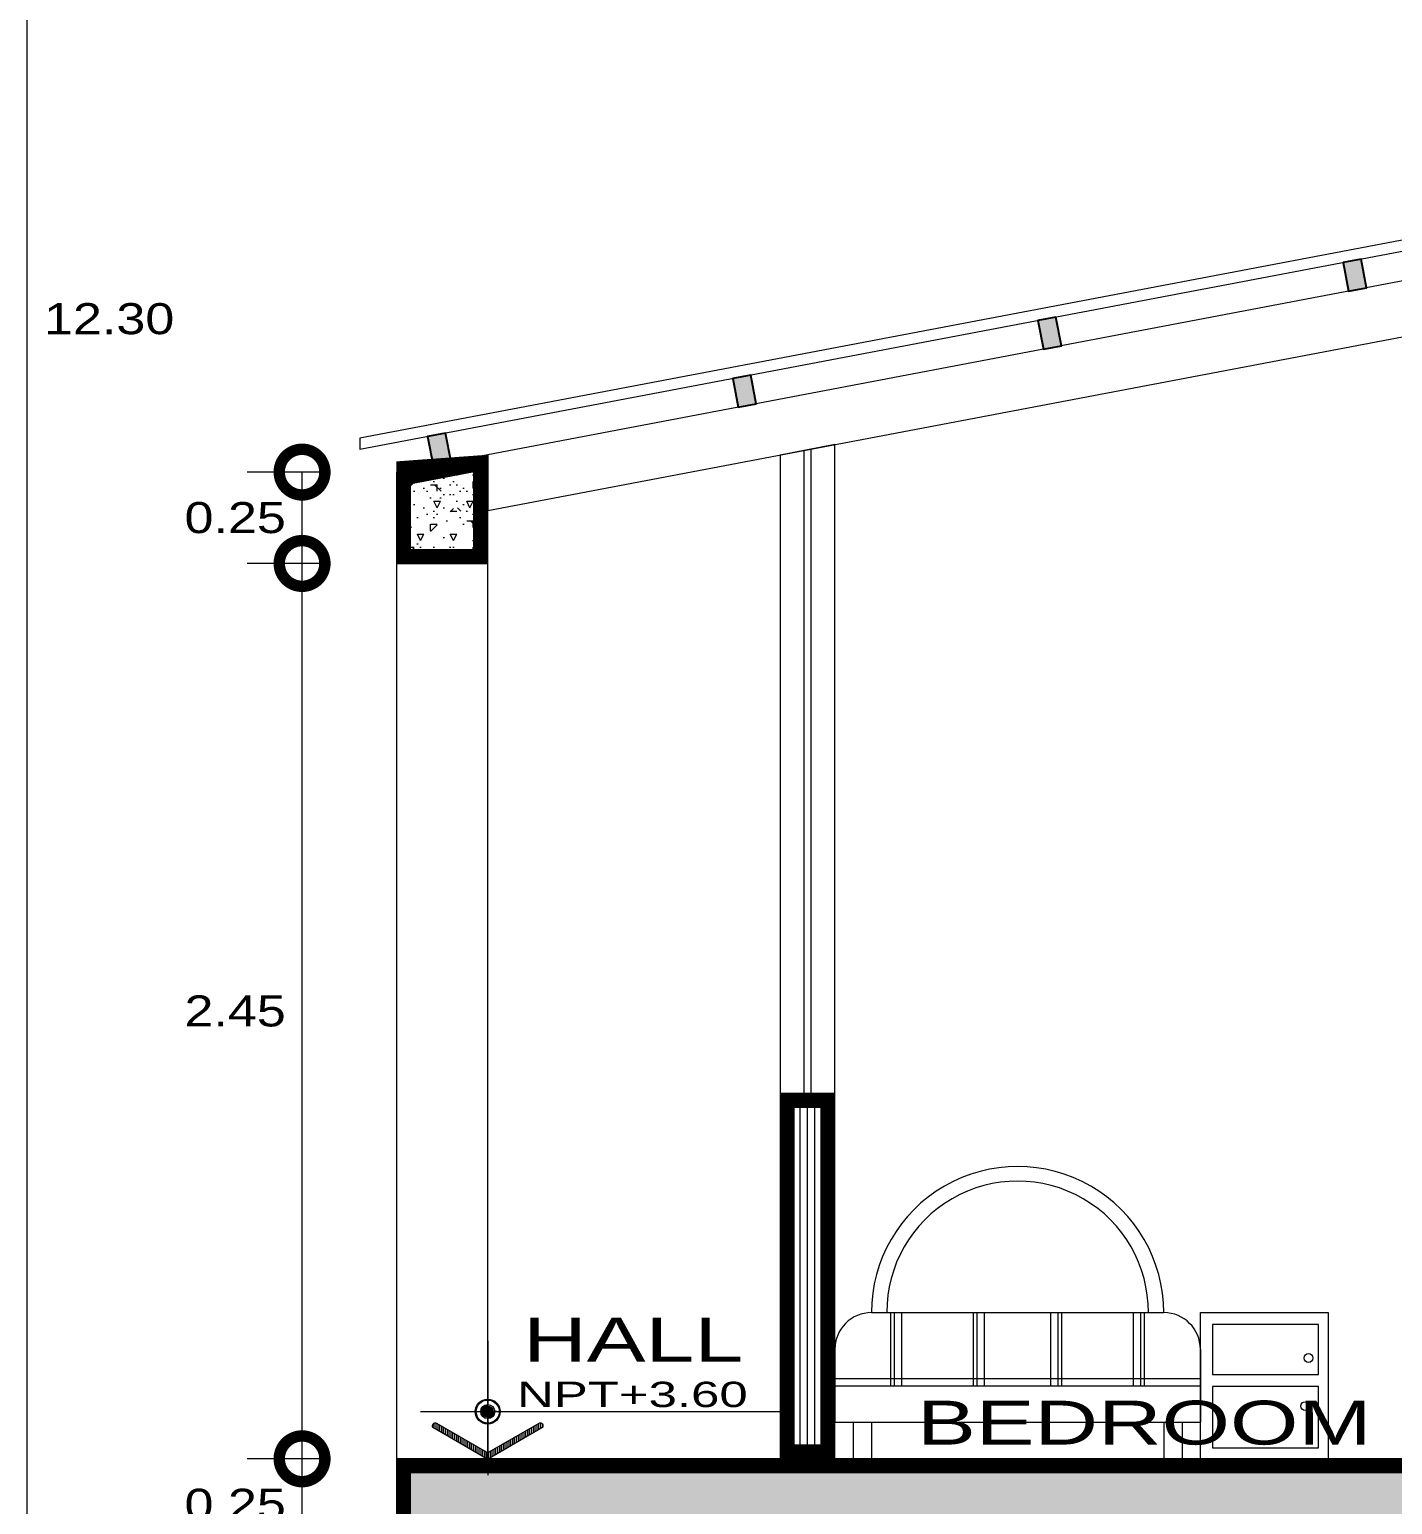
# Model space of a CAD drawing. Header units: millimetres. Extents: x 1555 to 3397, y 790 to 1592.
# Drawn here: x 1703.124 to 1706.854, y 794.271 to 798.307 of the extents above; entities that cross this region are included whole.
import ezdxf
from ezdxf.enums import TextEntityAlignment as Align

# ---------------------------------------------------------------- set-up
doc = ezdxf.new("R2010")
doc.units = ezdxf.units.MM
doc.linetypes.add('CONTINUA', pattern=[0])
doc.layers.get('0').update_dxf_attribs({"lineweight": 5})
doc.layers.get('Defpoints').update_dxf_attribs({"lineweight": 5})
for name, color, linetype, lineweight in [('0-Hach de Muro Alto', 145, 'Continuous', 5), ('0-Muro Alto', 145, 'Continuous', 5), ('CASCO', 7, 'Continuous', 9), ('CONCRETO DE LOSA ALIGERADO', 251, 'Continuous', 5), ('COTAS', 7, 'Continuous', 9), ('LOSA STDIO ARQ', 7, 'Continuous', 13), ('muebles', 8, 'Continuous', 5), ('SOMBRA01', 250, 'Continuous', 20), ('TEXT2', 7, 'Continuous', 9), ('TEXTURA VARIOS', 251, 'Continuous', 9), ('VENTANA', 150, 'Continuous', 5), ('VIGA  MADERA', 46, 'Continuous', 25), ('VIGA PRINCIPAL', 250, 'CONTINUA', 9)]:
    doc.layers.add(name, color=color, linetype=linetype, lineweight=lineweight)
doc.layers.add('calamina', color=14, linetype='Continuous')
for name, color, linetype, lineweight, true_color in [('COLUMNA ELEVACION', 7, 'Continuous', 9, 0x44484a), ('FLECHAS NPT', 7, 'Continuous', 13, 0x51594d), ('RELLENO DE MURO CORTE', 7, 'Continuous', 5, 0x5b605f), ('TEXTOS NPT', 7, 'Continuous', 5, 0x54254a)]:
    doc.layers.add(name, color=color, linetype=linetype, lineweight=lineweight, true_color=true_color)
doc.styles.add('STYLE1-50EJES', font='swissel.ttf', dxfattribs={"width": 1.199999999999999, "height": 0.085})
doc.styles.add('TEXTO-AMBIENTES', font='GOTHIC.TTF', dxfattribs={"width": 1.5, "height": 0.125})
doc.dimstyles.new('DIM-1-50ejes', dxfattribs={"dimtxt": 0.085, "dimasz": 0.25, "dimexe": 0.15, "dimexo": 0.18, "dimgap": 0.03, "dimtad": 2, "dimtih": 1, "dimtoh": 1, "dimzin": 0, "dimdsep": 46, "dimtxsty": 'STYLE1-50EJES', "dimblk1": 'DOTSMALL', "dimblk2": 'DOTSMALL', "dimsah": 1, "dimcen": 2.75, "dimclrd": 256, "dimclre": 256, "dimclrt": 256, "dimazin": 0, "dimtfac": 1, "dimtix": 1, "dimtmove": 0, "dimatfit": 3, "dimldrblk": 'DOTSMALL', "dimfxl": 1, "dimfxlon": 1, "dimtolj": 1, "dimtzin": 0, "dimlwd": -1, "dimlwe": -1, "dimarcsym": 0})

# ---------------------------------------------------------------- blocks, each defined once
blk = doc.blocks.new('A$C2BD5340A')
at = {"layer": 'muebles'}
for p, q in [((-0.4305763008076156, -0.1279510405355495), (0.3694236991921116, -0.1279510405355495)), ((-0.3773911862624573, -0.3279510405354813), (-0.3773911862624573, -0.1279510405355495)), ((-0.3673911862624664, -0.3279510405354813), (-0.3673911862624664, -0.1279510405355495)), ((-0.3473911862624846, -0.3279510405354813), (-0.3473911862624846, -0.1279510405355495)), ((-0.1514985946757861, -0.3279510405354813), (-0.1514985946757861, -0.1279510405355495)), ((-0.1414985946757952, -0.3279510405354813), (-0.1414985946757952, -0.1279510405355495)), ((-0.1214985946758134, -0.3279510405354813), (-0.1214985946758134, -0.1279510405355495)), ((0.06034599306030941, -0.3279510405354813), (0.06034599306030941, -0.1279510405355495)), ((0.08034599306029122, -0.3279510405354813), (0.08034599306029122, -0.1279510405355495)), ((0.09034599306028213, -0.3279510405354813), (0.09034599306028213, -0.1279510405355495)), ((0.2862385846469806, -0.3279510405354813), (0.2862385846469806, -0.1279510405355495)), ((0.3062385846469624, -0.3279510405354813), (0.3062385846469624, -0.1279510405355495)), ((0.3162385846469533, -0.3279510405354813), (0.3162385846469533, -0.1279510405355495)), ((-0.5305763008075246, -0.2279510405354586), (-0.5305763008075246, -0.427951040535504)), ((0.4694236991924754, -0.2279510405354586), (0.4694236991924754, -0.427951040535504)), ((-0.5305763008075246, -0.3079510405354995), (0.469423699192248, -0.3079510405354995)), ((-0.5305763008075246, -0.3279510405354813), (0.469423699192248, -0.3279510405354813)), ((-0.5305763008075246, -0.427951040535504), (0.469423699192248, -0.427951040535504)), ((-0.4805763008075701, -0.427951040535504), (-0.4805763008075701, -0.5279510405355268)), ((-0.4305763008076156, -0.427951040535504), (-0.4305763008076156, -0.5279510405355268)), ((0.3694236991921116, -0.427951040535504), (0.3694236991921116, -0.5279510405355268)), ((0.4194236991920661, -0.427951040535504), (0.4194236991920661, -0.5279510405355268)), ((-0.4805763008075701, -0.5279510405355268), (-0.4305763008076156, -0.5279510405355268)), ((0.3694236991921116, -0.5279510405355268), (0.4194236991920661, -0.5279510405355268)), ((0.8194236991923844, -0.5279510405355268), (0.4694236991924754, -0.5279510405355268))]:
    blk.add_line(p, q, dxfattribs=at)
for points in [[(0.8194236991923844, -0.5279510405355268), (0.4694236991924754, -0.5279510405355268), (0.4694236991924754, -0.1279510405355495), (0.8194236991923844, -0.1279510405355495)], [(0.7930487237440502, -0.1602192298332739), (0.5030191083744739, -0.1602192298332739), (0.5030191083744739, -0.2973594929383125), (0.7930487237440502, -0.2973594929383125)], [(0.7930487237440502, -0.3296276822361506), (0.5030191083744739, -0.3296276822361506), (0.5030191083744739, -0.4975740742021344), (0.7930487237440502, -0.4975740742021344)]]:
    blk.add_lwpolyline(points, close=True, dxfattribs=at)
for centre in [(0.7654445051441598, -0.2520968283081402), (0.7567154337452848, -0.3837406665667231)]:
    blk.add_circle(centre, 0.0121107204749933, dxfattribs=at)
for centre, radius, start, end in [((-0.03057630080775198, -0.1279510405353221), 0.3999999999998636, 359.9999999999674, 180.0000000000326), ((-0.03057630080775198, -0.1257471545377484), 0.3577961140021851, 359.6470778754539, 180.3529221245461), ((-0.4305763008076156, -0.2279510405354586), 0.1, 90, 180.000000000013), ((0.3694236991921116, -0.2279510405354586), 0.1, 0, 90)]:
    blk.add_arc(centre, radius, start, end, dxfattribs=at)
blk = doc.blocks.new('_DOTSMALL')
at = {"color": 0, "linetype": 'ByBlock', "const_width": 0.5}
blk.add_lwpolyline([(-0.0625, 0, 1), (0.0625, 0, 1)], format="xyb", close=True, dxfattribs=at)
blk = doc.blocks.new('*D528')
at = {"layer": 'COTAS', "transparency": 16777216}
for p, q in [((1703.948140050526, 794.3956966152949), (1703.720128289302, 794.3956966152949)), ((1703.870128289302, 794.1456966152949), (1703.870128289302, 794.3956966152949)), ((1703.948140050526, 794.1456966152949), (1703.720128289302, 794.1456966152949))]:
    blk.add_line(p, q, dxfattribs=at)
at = {"layer": 'Defpoints', "color": 0, "transparency": 16777216}
for p in [(1703.870128289302, 794.3956966152949), (1704.128140050526, 794.3956966152949), (1704.128140050526, 794.1456966152949)]:
    blk.add_point(p, dxfattribs=at)
at = {"layer": 'COTAS', "transparency": 16777216, "xscale": 0.25, "yscale": 0.25, "zscale": 0.25}
for p, rotation in [((1703.870128289302, 794.3956966152949), 90), ((1703.870128289302, 794.1456966152949), 270)]:
    blk.add_blockref('_DOTSMALL', p, dxfattribs=dict(at, rotation=rotation))
at = {"layer": 'COTAS', "transparency": 16777216, "insert": (1703.687128289301, 794.2706966152952), "char_height": 0.085, "attachment_point": 5, "style": 'STYLE1-50EJES'}
blk.add_mtext('\\A1;0.25', dxfattribs=at)
blk = doc.blocks.new('*D529')
at = {"layer": 'COTAS', "transparency": 16777216}
for p, q in [((1703.948140050526, 796.845696615295), (1703.720128289302, 796.845696615295)), ((1703.870128289302, 794.3956966152949), (1703.870128289302, 796.845696615295)), ((1703.948140050526, 794.3956966152949), (1703.720128289302, 794.3956966152949))]:
    blk.add_line(p, q, dxfattribs=at)
at = {"layer": 'Defpoints', "color": 0, "transparency": 16777216}
for p in [(1703.870128289302, 796.845696615295), (1704.128140050526, 796.845696615295), (1704.128140050526, 794.3956966152949)]:
    blk.add_point(p, dxfattribs=at)
at = {"layer": 'COTAS', "transparency": 16777216, "xscale": 0.25, "yscale": 0.25, "zscale": 0.25}
for p, rotation in [((1703.870128289302, 796.845696615295), 90), ((1703.870128289302, 794.3956966152949), 270)]:
    blk.add_blockref('_DOTSMALL', p, dxfattribs=dict(at, rotation=rotation))
at = {"layer": 'COTAS', "transparency": 16777216, "insert": (1703.686990358267, 795.6206966152952), "char_height": 0.085, "attachment_point": 5, "style": 'STYLE1-50EJES'}
blk.add_mtext('\\A1;2.45', dxfattribs=at)
blk = doc.blocks.new('*D530')
at = {"layer": 'COTAS', "transparency": 16777216}
for p, q in [((1703.948140050526, 797.095696615295), (1703.720128289302, 797.095696615295)), ((1703.870128289302, 796.845696615295), (1703.870128289302, 797.095696615295)), ((1703.948140050526, 796.845696615295), (1703.720128289302, 796.845696615295))]:
    blk.add_line(p, q, dxfattribs=at)
at = {"layer": 'Defpoints', "color": 0, "transparency": 16777216}
for p in [(1703.870128289302, 797.095696615295), (1704.128140050526, 797.095696615295), (1704.128140050526, 796.845696615295)]:
    blk.add_point(p, dxfattribs=at)
at = {"layer": 'COTAS', "transparency": 16777216, "xscale": 0.25, "yscale": 0.25, "zscale": 0.25}
for p, rotation in [((1703.870128289302, 797.095696615295), 90), ((1703.870128289302, 796.845696615295), 270)]:
    blk.add_blockref('_DOTSMALL', p, dxfattribs=dict(at, rotation=rotation))
at = {"layer": 'COTAS', "transparency": 16777216, "insert": (1703.687128289301, 796.9706966152952), "char_height": 0.085, "attachment_point": 5, "style": 'STYLE1-50EJES'}
blk.add_mtext('\\A1;0.25', dxfattribs=at)
blk = doc.blocks.new('*D535')
at = {"layer": 'COTAS', "transparency": 16777216}
for p, q in [((1702.608140050526, 803.6642062678646), (1703.2671612458, 803.6642062678646)), ((1703.1171612458, 803.6642062678646), (1703.1171612458, 791.3656966152948)), ((1702.608140050526, 791.3656966152948), (1703.2671612458, 791.3656966152948))]:
    blk.add_line(p, q, dxfattribs=at)
at = {"layer": 'Defpoints', "color": 0, "transparency": 16777216}
for p in [(1702.428140050526, 803.6642062678646), (1702.428140050526, 791.3656966152948), (1703.1171612458, 791.3656966152948)]:
    blk.add_point(p, dxfattribs=at)
at = {"layer": 'COTAS', "transparency": 16777216, "xscale": 0.25, "yscale": 0.25, "zscale": 0.25}
for p, rotation in [((1703.1171612458, 803.6642062678646), 90), ((1703.1171612458, 791.3656966152948), 270)]:
    blk.add_blockref('_DOTSMALL', p, dxfattribs=dict(at, rotation=rotation))
at = {"layer": 'COTAS', "transparency": 16777216, "insert": (1703.342230211317, 797.5149514415799), "char_height": 0.085, "attachment_point": 5, "style": 'STYLE1-50EJES'}
blk.add_mtext('\\A1;12.30', dxfattribs=at)

msp = doc.modelspace()

# ---------------------------------------------------------------- hatches: boundary and pattern name
at = {"layer": 'CONCRETO DE LOSA ALIGERADO'}
h = msp.add_hatch(dxfattribs=at)
h.set_pattern_fill('CONCRETE', color=256, scale=0.18, style=0, pattern_type=2)
h.set_pattern_definition([(45, (283.1215183237308, -163.7249249266555), (0, 0.1800008193761351), [0.0254556, -0.050913, 0.0127278, -0.0763668, 0.0254556, -0.06363964116000001]), (135, (283.2385183237306, -163.7159249266556), (-0.1800008193761351, 0), [0.02545578, -0.0381834, 0.0127278, -0.063639, 0.02545578, -0.08909668116000001]), (63.43494882, (283.0945183237306, -163.7519249266556), (9.1798e-12, 0.1800000000000169), [0.02012399999999972, -0.08049599999999917, 0.02012399999999972, -0.08050211801999917]), (116.5650512, (283.0945183237306, -163.7519249266556), (-7.20117e-11, 0.1800000000000169), [0.02012399999999972, -0.08049599999999917, 0.02012399999999972, -0.08050211801999917]), (0, (283.0945183237306, -163.7339249266556), (0, 0.18), [0.009000000000000001, -0.07200000000000001, 0.018, -0.07200000000000001, 0.009000000000000001]), (0, (283.0945183237306, -163.7069249266556), (0, 0.18), [-0.027, 0.018, -0.07200000000000001, 0, -0.063, 0]), (0, (283.0945183237306, -163.6979249266556), (0, 0.18), [-0.07200000000000001, 0, -0.05400000000000001, 0.018, -0.036, 0]), (0, (283.0945183237306, -163.6709249266556), (0, 0.18), [-0.036, 0, -0.045, 0.018, -0.081, 0]), (0, (283.0945183237306, -163.6439249266556), (0, 0.18), [-0.036, 0.018, -0.07200000000000001, 0.018, -0.036, 0]), (0, (283.0945183237306, -163.5989249266556), (0, 0.18), [-0.027, 0.018, -0.036, 0, -0.099, 0]), (0, (283.0945183237306, -163.5899249266556), (0, 0.18), [-0.036, 0, -0.108, 0.018, -0.018, 0]), (90, (283.1035183237306, -163.7159249266556), (-0.18, 0), [-0.05400000000000001, 0, -0.05400000000000001, 0, -0.07200000000000001, 0]), (90, (283.1215183237308, -163.7519249266556), (-0.18, 0), [-0.027, 0.018, -0.07200000000000001, 0, -0.063, 0]), (90, (283.1395183237307, -163.7519249266556), (-0.18, 0), [-0.07200000000000001, 0, -0.063, 0.018, -0.027, 0]), (90, (283.2385183237306, -163.7519249266556), (-0.18, 0), [-0.036, 0.018, -0.09, 0.018, -0.018, 0]), (90, (283.1125183237306, -163.7339249266556), (-0.18, 0), [-0.05400000000000001, 0, -0.063, 0, -0.063, 0]), (90, (283.1305183237308, -163.7339249266556), (-0.18, 0), [-0.045, 0, -0.099, 0, -0.036, 0]), (90, (283.1485183237307, -163.7249249266555), (-0.18, 0), [-0.09, 0, -0.027, 0, -0.063, 0]), (90, (283.1575183237308, -163.7429249266556), (-0.18, 0), [-0.081, 0, -0.036, 0, -0.045, 0]), (90, (283.1755183237306, -163.7159249266556), (-0.18, 0), [-0.07200000000000001, 0, -0.027, 0, -0.07200000000000001, 0]), (90, (283.1845183237306, -163.7069249266556), (-0.18, 0), [-0.081, 0, -0.036, 0, -0.063, 0]), (90, (283.1935183237306, -163.7519249266556), (-0.18, 0), [-0.108, 0, -0.045, 0, -0.027, 0]), (90, (283.2025183237306, -163.7249249266555), (-0.18, 0), [-0.036, 0, -0.07200000000000001, 0, -0.07200000000000001, 0]), (90, (283.2115183237306, -163.7339249266556), (-0.18, 0), [-0.081, 0, -0.045, 0, -0.05400000000000001, 0]), (90, (283.2205183237306, -163.7429249266556), (-0.18, 0), [-0.07200000000000001, 0, -0.05400000000000001, 0, -0.05400000000000001, 0]), (90, (283.2385183237306, -163.7339249266556), (-0.18, 0), [-0.05400000000000001, 0, -0.05400000000000001, 0, -0.07200000000000001, 0]), (90, (283.2565183237306, -163.7249249266555), (-0.18, 0), [-0.07200000000000001, 0, -0.036, 0, -0.07200000000000001, 0]), (90, (283.2655183237308, -163.7159249266556), (-0.18, 0), [-0.027, 0, -0.108, 0, -0.045, 0])])
h.paths.add_polyline_path([(1704.378140050526, 796.845696615295), (1704.378140050526, 797.143196615295), (1704.128140050526, 797.095696615295), (1704.128140050526, 796.845696615295)])
h = msp.add_hatch(dxfattribs=at)
h.set_pattern_fill('CONCRETE', color=256, scale=0.18, style=0, pattern_type=2)
h.set_pattern_definition([(45, (283.1215183237308, -166.4249249266556), (0, 0.1800008193761351), [0.0254556, -0.050913, 0.0127278, -0.0763668, 0.0254556, -0.06363964116000001]), (135, (283.2385183237306, -166.4159249266557), (-0.1800008193761351, 0), [0.02545578, -0.0381834, 0.0127278, -0.063639, 0.02545578, -0.08909668116000001]), (63.43494882, (283.0945183237306, -166.4519249266557), (9.1798e-12, 0.1800000000000169), [0.02012399999999972, -0.08049599999999917, 0.02012399999999972, -0.08050211801999907]), (116.5650512, (283.0945183237306, -166.4519249266557), (-7.20117e-11, 0.1800000000000169), [0.02012399999999972, -0.08049599999999917, 0.02012399999999972, -0.08050211801999907]), (0, (283.0945183237306, -166.4339249266557), (0, 0.18), [0.009000000000000001, -0.07200000000000001, 0.018, -0.07200000000000001, 0.009000000000000001]), (0, (283.0945183237306, -166.4069249266557), (0, 0.18), [-0.027, 0.018, -0.07200000000000001, 0, -0.063, 0]), (0, (283.0945183237306, -166.3979249266555), (0, 0.18), [-0.07200000000000001, 0, -0.05400000000000001, 0.018, -0.036, 0]), (0, (283.0945183237306, -166.3709249266557), (0, 0.18), [-0.036, 0, -0.045, 0.018, -0.081, 0]), (0, (283.0945183237306, -166.3439249266557), (0, 0.18), [-0.036, 0.018, -0.07200000000000001, 0.018, -0.036, 0]), (0, (283.0945183237306, -166.2989249266557), (0, 0.18), [-0.027, 0.018, -0.036, 0, -0.099, 0]), (0, (283.0945183237306, -166.2899249266557), (0, 0.18), [-0.036, 0, -0.108, 0.018, -0.018, 0]), (90, (283.1035183237306, -166.4159249266557), (-0.18, 0), [-0.05400000000000001, 0, -0.05400000000000001, 0, -0.07200000000000001, 0]), (90, (283.1215183237308, -166.4519249266557), (-0.18, 0), [-0.027, 0.018, -0.07200000000000001, 0, -0.063, 0]), (90, (283.1395183237307, -166.4519249266557), (-0.18, 0), [-0.07200000000000001, 0, -0.063, 0.018, -0.027, 0]), (90, (283.2385183237306, -166.4519249266557), (-0.18, 0), [-0.036, 0.018, -0.09, 0.018, -0.018, 0]), (90, (283.1125183237306, -166.4339249266557), (-0.18, 0), [-0.05400000000000001, 0, -0.063, 0, -0.063, 0]), (90, (283.1305183237308, -166.4339249266557), (-0.18, 0), [-0.045, 0, -0.099, 0, -0.036, 0]), (90, (283.1485183237307, -166.4249249266556), (-0.18, 0), [-0.09, 0, -0.027, 0, -0.063, 0]), (90, (283.1575183237308, -166.4429249266557), (-0.18, 0), [-0.081, 0, -0.036, 0, -0.045, 0]), (90, (283.1755183237306, -166.4159249266557), (-0.18, 0), [-0.07200000000000001, 0, -0.027, 0, -0.07200000000000001, 0]), (90, (283.1845183237306, -166.4069249266557), (-0.18, 0), [-0.081, 0, -0.036, 0, -0.063, 0]), (90, (283.1935183237306, -166.4519249266557), (-0.18, 0), [-0.108, 0, -0.045, 0, -0.027, 0]), (90, (283.2025183237306, -166.4249249266556), (-0.18, 0), [-0.036, 0, -0.07200000000000001, 0, -0.07200000000000001, 0]), (90, (283.2115183237306, -166.4339249266557), (-0.18, 0), [-0.081, 0, -0.045, 0, -0.05400000000000001, 0]), (90, (283.2205183237306, -166.4429249266557), (-0.18, 0), [-0.07200000000000001, 0, -0.05400000000000001, 0, -0.05400000000000001, 0]), (90, (283.2385183237306, -166.4339249266557), (-0.18, 0), [-0.05400000000000001, 0, -0.05400000000000001, 0, -0.07200000000000001, 0]), (90, (283.2565183237306, -166.4249249266556), (-0.18, 0), [-0.07200000000000001, 0, -0.036, 0, -0.07200000000000001, 0]), (90, (283.2655183237308, -166.4159249266557), (-0.18, 0), [-0.027, 0, -0.108, 0, -0.045, 0])])
h.paths.add_polyline_path([(1704.128140050525, 794.1456966152952), (1704.378140050526, 794.1456966152949), (1704.378140050526, 794.1956966152949), (1708.878140050526, 794.1956966152949), (1708.878140050526, 794.145696615295), (1709.128140050525, 794.1456966152949), (1709.128140050526, 794.3956966152946), (1704.128140050526, 794.3956966152949)])
at = {"layer": 'FLECHAS NPT'}
h = msp.add_hatch(color=256, dxfattribs=at)
h.paths.add_polyline_path([(1704.378140050526, 794.5095086009775), (1704.378140050526, 794.5248558975529), (1704.362792753949, 794.5248558975529, 0.4142135623730951)])
h.paths.add_polyline_path([(1704.393487347101, 794.5248558975529), (1704.378140050526, 794.5248558975529), (1704.378140050526, 794.5095086009775, 0.4142135623730951)])
h.paths.add_polyline_path([(1704.393487347101, 794.5248558975529, 0.4142135623730951), (1704.378140050526, 794.540203194128), (1704.378140050526, 794.5248558975529)])
h.paths.add_polyline_path([(1704.378140050526, 794.5248558975529), (1704.378140050526, 794.540203194128, 0.4142135623730951), (1704.362792753949, 794.5248558975529)])
h = msp.add_hatch(dxfattribs=at)
h.set_pattern_fill('ANSI31', color=256, scale=0.0409261242006669, angle=45, style=0)
h.set_pattern_definition([(90, (1667.674614605952, 800.7254501504414), (0.0051157655250834, 0), [])])
h.paths.add_polyline_path([(1704.237657192539, 794.4933388452584, 0.4142135623731248), (1704.229271273739, 794.4910918450857), (1704.227736544085, 794.4884336153488, 0.4142135622913197), (1704.229983544256, 794.4800476965496), (1704.374303226381, 794.3967246892258, 0.1316524975874272), (1704.378140050526, 794.3956966152946), (1704.378140050526, 794.4134181469129, -0.1316524950640811), (1704.374303226458, 794.4144462208426)])
h.paths.add_polyline_path([(1704.381976874744, 794.4144462208445, -0.1316525000879867), (1704.378140050526, 794.4134181469129), (1704.378140050526, 794.3956966152946, 0.1316524975873821), (1704.38197687467, 794.3967246892258), (1704.526296556794, 794.4800476965496, 0.4142135622913213), (1704.528543556965, 794.4884336153488), (1704.527008827311, 794.4910918450857, 0.414213562510474), (1704.51862290851, 794.4933388452572)])
at = {"layer": 'RELLENO DE MURO CORTE'}
h = msp.add_hatch(dxfattribs=at)
h.set_pattern_fill('_USER', color=256, scale=0.02, angle=90, style=0, pattern_type=0)
h.set_pattern_definition([(90, (73.99332959000452, -21.25769632361084), (-0.02, 0), [])])
h.paths.add_polyline_path([(1705.308140050526, 795.375696615295), (1705.198140050526, 795.375696615295), (1705.198140050526, 794.4156966152949), (1705.308140050526, 794.4156966152949)])
at = {"layer": 'TEXTURA VARIOS'}
h = msp.add_hatch(color=256, dxfattribs=at)
h.paths.add_polyline_path([(1704.378140050526, 794.559070968683), (1704.378140050526, 794.556570968683, -0.4142135623730951), (1704.409855121655, 794.5248558975529), (1704.412355121655, 794.5248558975529, 0.4142135623730951)])
h.paths.add_polyline_path([(1704.346424979395, 794.5248558975529), (1704.343924979395, 794.5248558975529, 0.4142135623730951), (1704.378140050526, 794.4906408264228), (1704.378140050526, 794.4931408264235, -0.4142135623730951)])
h = msp.add_hatch(color=256, dxfattribs=at)
h.paths.add_polyline_path([(1704.378140050526, 794.5390709686831), (1704.378140050526, 794.544070968683, 0.4142135623730951), (1704.358924979396, 794.5248558975529), (1704.363924979395, 794.5248558975529, -0.4142135623730951)])
h.paths.add_polyline_path([(1704.397355121655, 794.5248558975529), (1704.392355121656, 794.5248558975529, -0.4142135623730951), (1704.378140050526, 794.5106408264232), (1704.378140050526, 794.5056408264231, 0.4142135623730951)])
h = msp.add_hatch(color=256, dxfattribs=at)
h.paths.add_polyline_path([(1704.378140050526, 794.5127483194544), (1704.378140050526, 794.5248558975529), (1704.366032472427, 794.5248558975529, 0.4142135623730951)])
h.paths.add_polyline_path([(1704.390247628623, 794.5248558975529), (1704.378140050526, 794.5248558975529), (1704.378140050526, 794.5127483194544, 0.4142135623730951)])
h.paths.add_polyline_path([(1704.390247628623, 794.5248558975529, 0.4142135623730951), (1704.378140050526, 794.5369634756514), (1704.378140050526, 794.5248558975529)])
h.paths.add_polyline_path([(1704.378140050526, 794.5248558975529), (1704.378140050526, 794.5369634756514, 0.4142135623730951), (1704.366032472427, 794.5248558975529)])
at = {"layer": 'VIGA  MADERA', "ltscale": 0.006999999999999999}
for points in [[(1706.767950161992, 797.678691734426), (1706.718828939408, 797.6693587021291), (1706.733761791072, 797.5907647459986), (1706.782883013657, 797.6000977782899)], [(1705.932889378045, 797.5200301854824), (1705.88376815546, 797.510697153185), (1705.898701007125, 797.432103197055), (1705.94782222971, 797.4414362293461)], [(1705.097828594098, 797.3613686365325), (1705.048707371514, 797.3520356042354), (1705.063640223179, 797.2734416481053), (1705.112761445764, 797.2827746803962)], [(1704.262767810152, 797.2027070875827), (1704.213646587568, 797.1933740552855), (1704.228579439232, 797.1147800991554), (1704.277700661818, 797.1241131314463)]]:
    msp.add_hatch(color=256, dxfattribs=at).paths.add_polyline_path(points)

# ---------------------------------------------------------------- linework, layer by layer
for radius in [0.0342150711299321, 0.0142150711299321, 0.0121075780985758]:
    msp.add_circle((1704.378140050526, 794.5248558975529), radius)
at = {"layer": '0-Hach de Muro Alto', "const_width": 0.04}
msp.add_lwpolyline([(1705.308140050526, 795.375696615295), (1705.198140050526, 795.375696615295), (1705.198140050526, 794.4156966152949), (1705.308140050526, 794.4156966152949)], close=True, dxfattribs=at)
at = {"layer": '0-Muro Alto'}
for p, q in [((1704.228579439234, 797.1147800991492), (1704.213646587568, 797.1933740552855)), ((1704.277700661819, 797.1241131314405), (1704.262767810153, 797.2027070875766))]:
    msp.add_line(p, q, dxfattribs=at)
for points in [[(1705.328140050526, 797.1710131191337), (1705.178140050526, 797.1425131191337), (1705.178140050526, 794.3956966152949), (1705.328140050526, 794.3956966152949)], [(1705.328140050526, 797.1710131191337), (1705.178140050526, 797.1425131191337), (1705.178140050526, 795.3956966152949), (1705.328140050526, 795.3956966152949)], [(1705.328140050526, 795.3956966152949), (1705.178140050526, 795.3956966152949), (1705.178140050526, 794.3956966152949), (1705.328140050526, 794.3956966152949)]]:
    msp.add_lwpolyline(points, close=True, dxfattribs=at)
at = {"layer": 'calamina', "lineweight": 5}
msp.add_lwpolyline([(1709.128140050526, 798.1271278132477), (1709.128140050526, 798.15766451248), (1704.028140050526, 797.1886645124798), (1704.028140050526, 797.1581278132475)], close=True, dxfattribs=at)
at = {"layer": 'CASCO'}
msp.add_line((1709.128140050526, 794.3956966152949), (1704.128140050526, 794.3956966152949), dxfattribs=at)
for points in [[(1704.378140050526, 797.143196615295), (1704.128140050526, 797.095696615295), (1704.128140050526, 796.845696615295), (1704.378140050526, 796.845696615295)], [(1704.128140050526, 794.3956966152949), (1704.128140050526, 794.1456966152949), (1704.378140050526, 794.1456966152949), (1704.378140050526, 794.1956966152949), (1708.878140050527, 794.1956966152949), (1708.878140050527, 794.1456966152948), (1709.128140050526, 794.1456966152948), (1709.128140050527, 794.3956966152949), (1704.128140050526, 794.3956966152949)]]:
    msp.add_lwpolyline(points, close=True, dxfattribs=at)
at = {"layer": 'COLUMNA ELEVACION'}
msp.add_line((1704.128140050526, 794.3956966152949), (1704.378140050526, 794.3956966152949), dxfattribs=at)
msp.add_line((1704.128140050526, 794.3956966152949), (1704.378140050526, 794.3956966152949), dxfattribs=at)
msp.add_lwpolyline([(1704.378140050526, 796.845696615295), (1704.128140050526, 796.845696615295), (1704.128140050526, 794.3956966152949), (1704.378140050526, 794.3956966152949)], close=True, dxfattribs=at)
at = {"layer": 'FLECHAS NPT', "ltscale": 0.8}
for p, q in [((1704.378140050526, 794.7189164135397), (1704.378140050526, 794.350581295734)), ((1704.194238394326, 794.5248558975529), (1705.178565226435, 794.5248558975529))]:
    msp.add_line(p, q, dxfattribs=at)
msp.add_lwpolyline([(1704.374303226381, 794.3967246892258, 0.2679491924310638), (1704.38197687467, 794.3967246892258, -0.2679491924310638), (1704.374303226381, 794.3967246892258), (1704.229983544256, 794.4800476965496, -0.4142135622913409), (1704.227736544085, 794.4884336153488), (1704.229271273739, 794.4910918450857, -0.4142135623729723), (1704.237657192539, 794.4933388452584), (1704.374303226455, 794.4144462208437, 0.2679491924311195), (1704.381976874743, 794.4144462208437), (1704.518622908512, 794.4933388452584, -0.4142135623729723), (1704.527008827311, 794.4910918450857), (1704.528543556965, 794.4884336153488, -0.4142135622913409), (1704.526296556794, 794.4800476965496), (1704.38197687467, 794.3967246892258)], format="xyb", dxfattribs=at)
at = {"layer": 'FLECHAS NPT'}
msp.add_circle((1704.378140050526, 794.5248558975529), 0.0153472965752501, dxfattribs=at)
at = {"layer": 'LOSA STDIO ARQ', "const_width": 0.04}
for points in [[(1704.358140050526, 797.1190388158068), (1704.148140050526, 797.0791388158068), (1704.148140050527, 796.8656966152951), (1704.358140050526, 796.8656966152951)], [(1704.148140050526, 794.375696615295), (1704.148140050526, 794.1656966152951), (1704.358140050526, 794.1656966152951), (1704.358140050526, 794.2156966152947), (1708.898140050527, 794.2156966152947), (1708.898140050527, 794.165696615295), (1709.108140050526, 794.165696615295), (1709.108140050527, 794.375696615295)]]:
    msp.add_lwpolyline(points, close=True, dxfattribs=at)
at = {"layer": 'SOMBRA01'}
for p, q in [((1704.402355121656, 794.5248558975529), (1704.392355121656, 794.5248558975529)), ((1704.392355121656, 794.5248558975529), (1704.397355121655, 794.5248558975529)), ((1704.402355121656, 794.5248558975529), (1704.412355121655, 794.5248558975529)), ((1704.407355121655, 794.5248558975529), (1704.412355121655, 794.5248558975529))]:
    msp.add_line(p, q, dxfattribs=at)
for radius in [0.0317150711298382, 0.0192150711299064]:
    msp.add_circle((1704.378140050526, 794.5248558975529), radius, dxfattribs=at)
at = {"layer": 'VENTANA'}
msp.add_lwpolyline([(1705.263140050526, 797.1586631191335), (1705.243140050526, 797.1548631191336), (1705.243140050526, 795.3956966152949), (1705.263140050526, 795.3956966152949)], close=True, dxfattribs=at)
at = {"layer": 'VIGA  MADERA', "ltscale": 0.006999999999999999}
for points in [[(1706.767950161993, 797.6786917344202), (1706.718828939408, 797.6693587021291), (1706.733761791073, 797.5907647459926), (1706.782883013658, 797.600097778284)], [(1705.932889378046, 797.5200301854763), (1705.88376815546, 797.510697153185), (1705.898701007126, 797.4321031970491), (1705.947822229711, 797.4414362293402)], [(1705.0978285941, 797.3613686365246), (1705.048707371515, 797.3520356042333), (1705.06364022318, 797.2734416480971), (1705.112761445765, 797.2827746803882)], [(1704.262767810153, 797.2027070875766), (1704.213646587568, 797.1933740552855), (1704.228579439234, 797.1147800991492), (1704.277700661819, 797.1241131314405)]]:
    msp.add_lwpolyline(points, close=True, dxfattribs=at)
at = {"layer": 'VIGA PRINCIPAL'}
msp.add_lwpolyline([(1707.928140050527, 797.8176966152951), (1704.378140050526, 797.143196615295), (1704.378140050526, 796.9905131191335), (1707.928140050527, 797.6650131191338)], close=True, dxfattribs=at)

# ---------------------------------------------------------------- block references
at = {"layer": 'muebles'}
msp.add_blockref('A$C2BD5340A', (1705.858716351332, 794.9236476558305), dxfattribs=at)

# ---------------------------------------------------------------- texts
at = {"layer": 'TEXT2', "char_height": 0.12, "attachment_point": 5, "style": 'TEXTO-AMBIENTES'}
for s, insert, width in [('\\A1;HALL', (1704.776464774013, 794.7217990740791), 1.311925038029709), ('\\A1;BEDROOM', (1706.175114202674, 794.4938725202577), 1.988020907152655)]:
    msp.add_mtext(s, dxfattribs=dict(at, insert=insert, width=width))
at = {"layer": 'TEXTOS NPT', "linetype": 'Continuous', "ltscale": 0.5, "style": 'TEXTO-AMBIENTES', "width": 1.5}
msp.add_text('NPT+3.60', height=0.069457805319289, dxfattribs=at).set_placement((1704.77397017427, 794.5719739126721), align=Align.MIDDLE_CENTER)

# ---------------------------------------------------------------- dimensions: what is measured, and where the dimension line sits
at = {"layer": 'COTAS'}
dim = msp.add_aligned_dim(p1=(1702.428140050526, 803.6642062678646), p2=(1702.428140050526, 791.3656966152948), distance=0.689021195273881, dimstyle='DIM-1-50ejes', override={"dimtmove": 1}, dxfattribs=at)
dim.commit()
dim.dimension.update_dxf_attribs({"geometry": '*D535', "text_midpoint": (1703.342230211317, 797.5149514415799)})
for base, p1, p2, picture, middle in [((1703.870128289302, 797.095696615295), (1704.128140050526, 796.845696615295), (1704.128140050526, 797.095696615295), '*D530', (1703.687128289301, 796.9706966152952)), ((1703.870128289302, 796.845696615295), (1704.128140050526, 794.3956966152949), (1704.128140050526, 796.845696615295), '*D529', (1703.686990358267, 795.6206966152952)), ((1703.870128289302, 794.3956966152949), (1704.128140050526, 794.1456966152949), (1704.128140050526, 794.3956966152949), '*D528', (1703.687128289301, 794.2706966152952))]:
    dim = msp.add_linear_dim(base=base, p1=p1, p2=p2, angle=270, dimstyle='DIM-1-50ejes', override={"dimtmove": 1}, dxfattribs=at)
    dim.commit()
    dim.dimension.update_dxf_attribs({"geometry": picture, "text_midpoint": middle})

doc.saveas('drawing.dxf')
